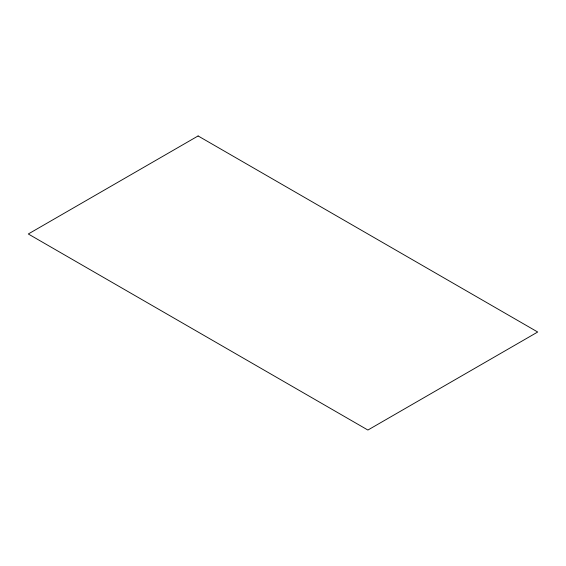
<?xml version="1.0" encoding="UTF-8"?>
<svg xmlns="http://www.w3.org/2000/svg" width="566" height="566" viewBox="0 0 566 566"><rect width="100%" height="100%" fill="white"/><g stroke="black" fill="none" stroke-linecap="round" stroke-linejoin="round"><path stroke-width="0.85" d="M198.1 135.953L28.3 233.984L367.9 430.047L537.7 332.016L198.1 135.953"/></g></svg>
